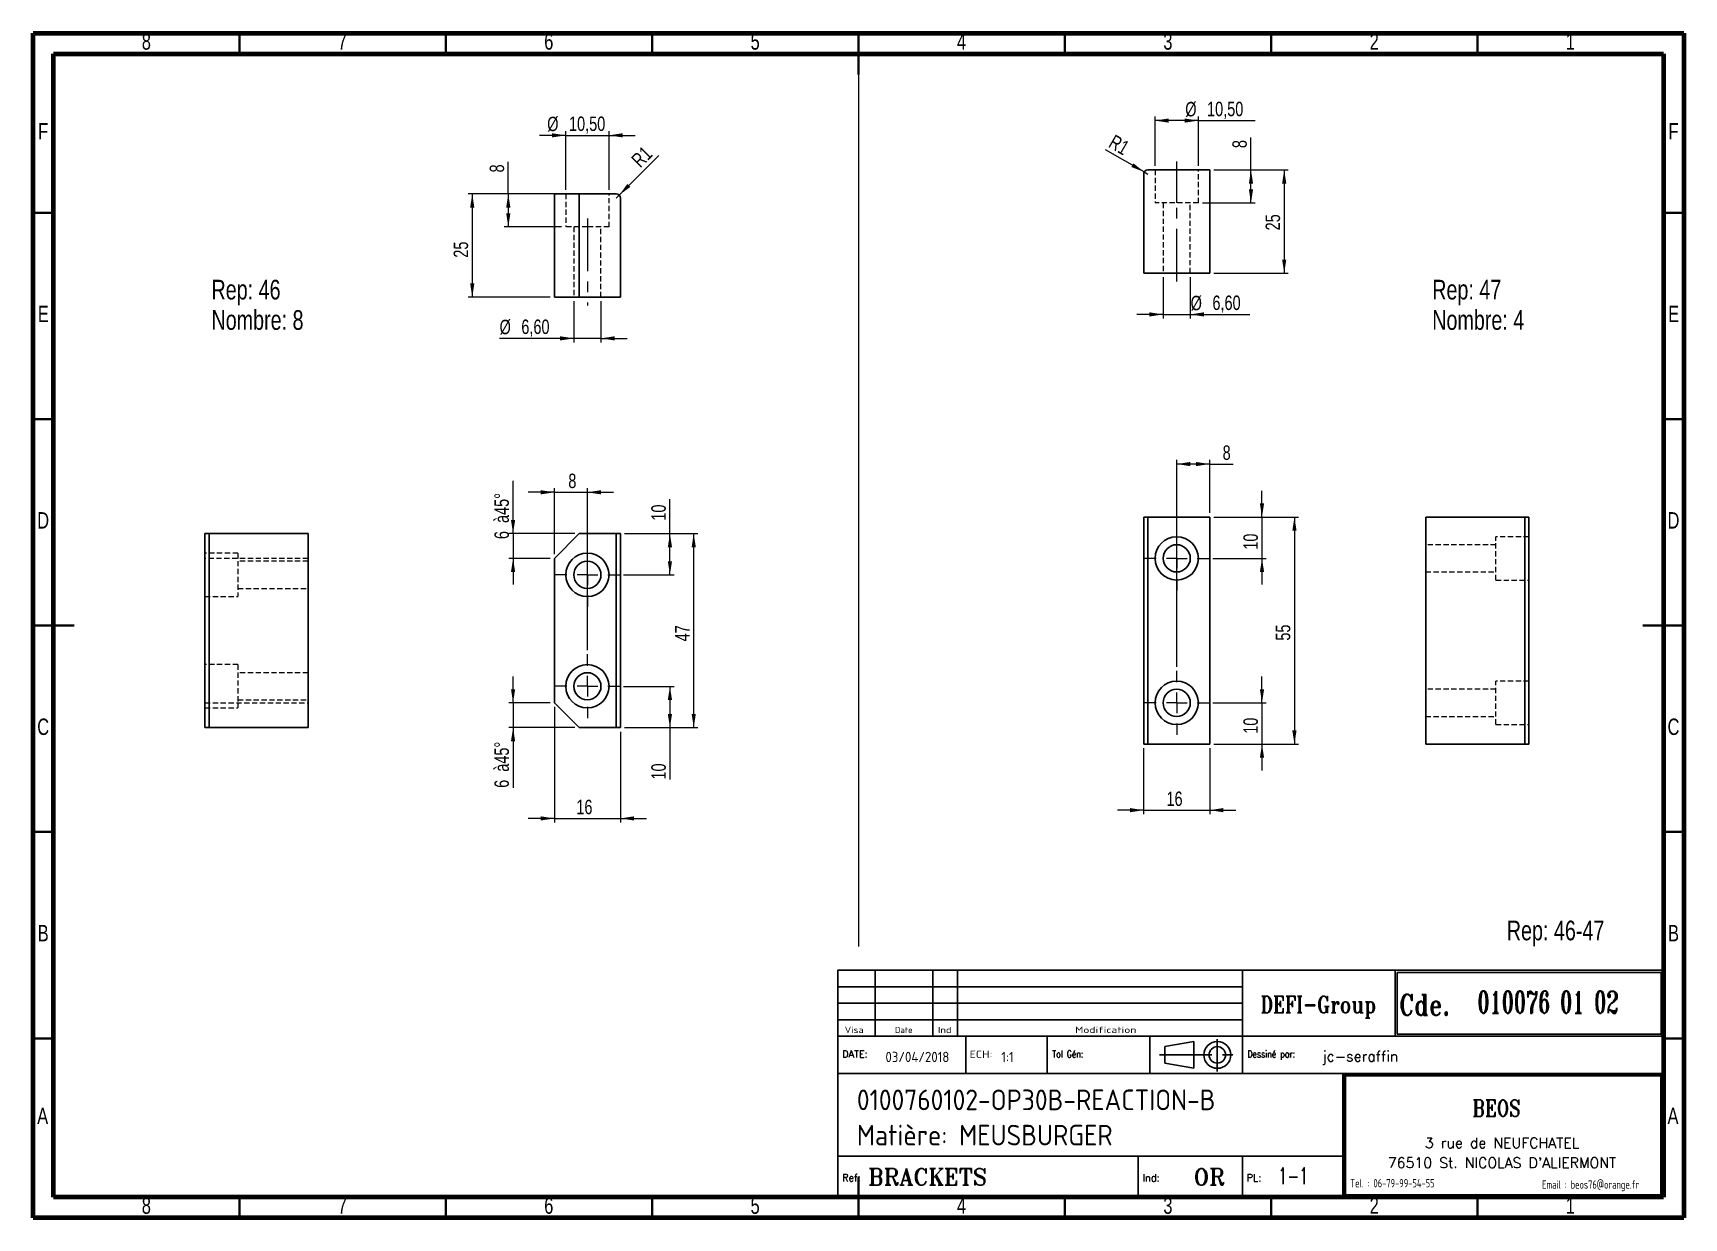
# Model space of a CAD drawing. Header units: millimetres. Extents: x 15 to 415, y 5 to 292.
import ezdxf

# ---------------------------------------------------------------- set-up
doc = ezdxf.new("R2010")
doc.units = ezdxf.units.MM
doc.linetypes.add('CENTERX2', pattern=[20.32, 12.7, -2.54, 2.54, -2.54])
doc.linetypes.add('HIDDEN', pattern=[1.905, 1.27, -0.635])
doc.layers.add('DIMENSIONS', color=176, linetype='Continuous')
doc.styles.add('SLDTEXTSTYLE0', font='TXT', dxfattribs={"width": 0.75})
doc.styles.add('SLDTEXTSTYLE1', font='ISOCP')
doc.styles.add('SLDTEXTSTYLE10', font='ISOCP', dxfattribs={"width": 1.147311})
doc.styles.add('SLDTEXTSTYLE11', font='ISOCP', dxfattribs={"width": 1.385904})
doc.styles.add('SLDTEXTSTYLE12', font='ISOCP', dxfattribs={"width": 1.246461})
doc.styles.add('SLDTEXTSTYLE13', font='ROMAND')
doc.styles.add('SLDTEXTSTYLE2', font='ROMANT', dxfattribs={"width": 0.8})
doc.styles.add('SLDTEXTSTYLE3', font='ISOCP', dxfattribs={"width": 0.8})
doc.styles.add('SLDTEXTSTYLE4', font='ROMANS', dxfattribs={"width": 0.8})
doc.styles.add('SLDTEXTSTYLE5', font='ROMANT')
doc.styles.add('SLDTEXTSTYLE6', font='ROMANS')
doc.styles.add('SLDTEXTSTYLE7', font='ROMANT', dxfattribs={"width": 0.65})
doc.styles.add('SLDTEXTSTYLE8', font='ISOCP', dxfattribs={"width": 1.446157})
doc.styles.add('SLDTEXTSTYLE9', font='ISOCP', dxfattribs={"width": 1.294402})
doc.dimstyles.new('SLDDIMSTYLE0', dxfattribs={"dimtxt": 3.5, "dimasz": 3.302, "dimexe": 0, "dimexo": 0.0625, "dimgap": 0.875, "dimtad": 1, "dimrnd": 1e-09, "dimzin": 12, "dimdsep": 46, "dimtxsty": 'SLDTEXTSTYLE0', "dimsah": 1, "dimcen": 0.09, "dimadec": 0, "dimazin": 3, "dimtfac": 1, "dimtmove": 0, "dimatfit": 0, "dimfxl": 1, "dimfrac": 2, "dimtolj": 1, "dimtzin": 12, "dimarcsym": 0})
doc.dimstyles.new('SLDDIMSTYLE1', dxfattribs={"dimtxt": 3.5, "dimasz": 3.302, "dimexe": 0, "dimexo": 0.0625, "dimgap": 0.875, "dimtad": 1, "dimrnd": 1e-09, "dimzin": 12, "dimdsep": 46, "dimtxsty": 'SLDTEXTSTYLE0', "dimsah": 1, "dimcen": 0.09, "dimadec": 0, "dimazin": 3, "dimtfac": 1, "dimtofl": 0, "dimtmove": 0, "dimatfit": 3, "dimfxl": 1, "dimfrac": 2, "dimtolj": 1, "dimtzin": 12, "dimarcsym": 0})
doc.dimstyles.new('SLDDIMSTYLE2', dxfattribs={"dimtxt": 3.5, "dimasz": 3.302, "dimexe": 0, "dimexo": 0.0625, "dimgap": 0.875, "dimtad": 1, "dimrnd": 1e-09, "dimzin": 12, "dimdsep": 46, "dimtxsty": 'SLDTEXTSTYLE0', "dimsah": 1, "dimcen": 0, "dimadec": 0, "dimazin": 3, "dimtfac": 1, "dimtofl": 0, "dimtmove": 0, "dimatfit": 3, "dimfxl": 1, "dimfrac": 2, "dimtolj": 1, "dimtzin": 12, "dimarcsym": 0})

# ---------------------------------------------------------------- blocks, each defined once
blk = doc.blocks.new('SW_NOTE_0')
at = {"color": 0, "linetype": 'Continuous', "lineweight": 0, "char_height": 4.763, "attachment_point": 1, "style": 'SLDTEXTSTYLE0'}
for s, insert in [('Rep: 46', (0, 6.14)), ('Nombre: 8', (0, -1.21))]:
    blk.add_mtext(s, dxfattribs=dict(at, insert=insert))
blk = doc.blocks.new('SW_NOTE_1')
at = {"color": 0, "linetype": 'Continuous', "lineweight": 0, "char_height": 4.763, "attachment_point": 1, "style": 'SLDTEXTSTYLE0'}
for s, insert in [('Rep: 47', (0, 6.14)), ('Nombre: 4', (0, -1.21))]:
    blk.add_mtext(s, dxfattribs=dict(at, insert=insert))
blk = doc.blocks.new('_D')
at = {"color": 7, "linetype": 'Continuous', "lineweight": 18}
for p, q in [((131.31, 170.78), (131.31, 183.55)), ((146.31, 170.78), (130.31, 170.78)), ((131.31, 170.78), (131.31, 164.78)), ((140.31, 164.78), (130.31, 164.78)), ((131.31, 164.78), (131.31, 158.43))]:
    blk.add_line(p, q, dxfattribs=at)
for points in [[(131.31, 170.78), (131.81, 174.09), (130.8, 174.09)], [(131.31, 164.78), (130.8, 161.48), (131.81, 161.48)]]:
    blk.add_solid(points, dxfattribs=at)
at = {"color": 7, "linetype": 'Continuous', "lineweight": 18, "char_height": 3.5, "attachment_point": 1, "rotation": 90, "style": 'SLDTEXTSTYLE0'}
for s, insert in [('à45°', (126.79, 173.34)), ('6', (126.79, 169.44))]:
    blk.add_mtext(s, dxfattribs=dict(at, insert=insert))
blk = doc.blocks.new('_D_1')
at = {"color": 7, "linetype": 'Continuous', "lineweight": 18}
for p, q in [((131.31, 129.78), (131.31, 136.13)), ((140.31, 129.78), (130.31, 129.78)), ((131.31, 129.78), (131.31, 123.78)), ((146.31, 123.78), (130.31, 123.78)), ((131.31, 123.78), (131.31, 109.19))]:
    blk.add_line(p, q, dxfattribs=at)
for points in [[(131.31, 129.78), (131.81, 133.09), (130.8, 133.09)], [(131.31, 123.78), (130.8, 120.48), (131.81, 120.48)]]:
    blk.add_solid(points, dxfattribs=at)
at = {"color": 7, "linetype": 'Continuous', "lineweight": 18, "char_height": 3.5, "attachment_point": 1, "rotation": 90, "style": 'SLDTEXTSTYLE0'}
for s, insert in [('à45°', (126.79, 113.09)), ('6', (126.79, 109.19))]:
    blk.add_mtext(s, dxfattribs=dict(at, insert=insert))
blk = doc.blocks.new('_D_2')
at = {"color": 7, "linetype": 'Continuous', "lineweight": 18}
for p, q in [((169.31, 170.78), (169.31, 179.08)), ((158.31, 170.78), (170.31, 170.78)), ((169.31, 160.78), (169.31, 170.78)), ((158.06, 160.78), (170.31, 160.78))]:
    blk.add_line(p, q, dxfattribs=at)
for points in [[(169.31, 170.78), (168.8, 167.48), (169.82, 167.48)], [(169.31, 160.78), (169.82, 164.09), (168.8, 164.09)]]:
    blk.add_solid(points, dxfattribs=at)
at = {"color": 7, "linetype": 'Continuous', "lineweight": 18, "insert": (164.8, 173.91), "char_height": 3.5, "attachment_point": 1, "rotation": 90, "style": 'SLDTEXTSTYLE0'}
blk.add_mtext('10', dxfattribs=at)
blk = doc.blocks.new('_D_3')
at = {"color": 7, "linetype": 'Continuous', "lineweight": 18}
for p, q in [((158.06, 133.78), (170.31, 133.78)), ((169.31, 133.78), (169.31, 123.78)), ((158.31, 123.78), (170.31, 123.78)), ((169.31, 123.78), (169.31, 111.2))]:
    blk.add_line(p, q, dxfattribs=at)
for points in [[(169.31, 133.78), (168.8, 130.48), (169.82, 130.48)], [(169.31, 123.78), (169.82, 127.09), (168.8, 127.09)]]:
    blk.add_solid(points, dxfattribs=at)
at = {"color": 7, "linetype": 'Continuous', "lineweight": 18, "insert": (164.8, 111.2), "char_height": 3.5, "attachment_point": 1, "rotation": 90, "style": 'SLDTEXTSTYLE0'}
blk.add_mtext('10', dxfattribs=at)
blk = doc.blocks.new('_D_4')
at = {"color": 7, "linetype": 'Continuous', "lineweight": 18}
for p, q in [((158.31, 170.78), (176.08, 170.78)), ((175.08, 123.78), (175.08, 170.78)), ((158.31, 123.78), (176.08, 123.78))]:
    blk.add_line(p, q, dxfattribs=at)
for points in [[(175.08, 170.78), (174.57, 167.48), (175.59, 167.48)], [(175.08, 123.78), (175.59, 127.09), (174.57, 127.09)]]:
    blk.add_solid(points, dxfattribs=at)
at = {"color": 7, "linetype": 'Continuous', "lineweight": 18, "insert": (170.57, 144.68), "char_height": 3.5, "attachment_point": 1, "rotation": 90, "style": 'SLDTEXTSTYLE0'}
blk.add_mtext('47', dxfattribs=at)
blk = doc.blocks.new('_D_5')
at = {"color": 7, "linetype": 'Continuous', "lineweight": 18}
for p, q in [((141.31, 180.78), (134.96, 180.78)), ((141.31, 165.78), (141.31, 181.78)), ((141.31, 180.78), (149.31, 180.78)), ((149.31, 142.53), (149.31, 181.78)), ((149.31, 180.78), (155.66, 180.78))]:
    blk.add_line(p, q, dxfattribs=at)
for points in [[(141.31, 180.78), (138, 181.29), (138, 180.28)], [(149.31, 180.78), (152.61, 180.28), (152.61, 181.29)]]:
    blk.add_solid(points, dxfattribs=at)
at = {"color": 7, "linetype": 'Continuous', "lineweight": 18, "insert": (144.69, 185.3), "char_height": 3.5, "attachment_point": 1, "style": 'SLDTEXTSTYLE0'}
blk.add_mtext('8', dxfattribs=at)
blk = doc.blocks.new('_D_6')
at = {"color": 7, "linetype": 'Continuous', "lineweight": 18}
for p, q in [((141.31, 128.78), (141.31, 100.78)), ((157.31, 122.78), (157.31, 100.78)), ((141.31, 101.78), (134.96, 101.78)), ((141.31, 101.78), (157.31, 101.78)), ((157.31, 101.78), (163.66, 101.78))]:
    blk.add_line(p, q, dxfattribs=at)
for points in [[(141.31, 101.78), (138, 102.29), (138, 101.28)], [(157.31, 101.78), (160.61, 101.28), (160.61, 102.29)]]:
    blk.add_solid(points, dxfattribs=at)
at = {"color": 7, "linetype": 'Continuous', "lineweight": 18, "insert": (146.64, 106.3), "char_height": 3.5, "attachment_point": 1, "style": 'SLDTEXTSTYLE0'}
blk.add_mtext('16', dxfattribs=at)
blk = doc.blocks.new('SW_CENTERMARKSYMBOL_0')
at = {"color": 0, "linetype": 'Continuous', "lineweight": 0}
for p, q in [((0, 5), (0, 7.75)), ((-5, 0), (-7.75, 0)), ((0, 0), (-2.5, 0)), ((0, 0), (0, 2.5)), ((0, 0), (0, -2.5)), ((0, 0), (2.5, 0)), ((5, 0), (7.75, 0)), ((0, -5), (0, -7.75))]:
    blk.add_line(p, q, dxfattribs=at)
blk = doc.blocks.new('SW_CENTERMARKSYMBOL_1')
at = {"color": 0, "linetype": 'Continuous', "lineweight": 0}
for p, q in [((0, 5), (0, 7.75)), ((-5, 0), (-7.75, 0)), ((0, 0), (-2.5, 0)), ((0, 0), (0, 2.5)), ((0, 0), (0, -2.5)), ((0, 0), (2.5, 0)), ((5, 0), (7.75, 0)), ((0, -5), (0, -7.75))]:
    blk.add_line(p, q, dxfattribs=at)
blk = doc.blocks.new('_D_7')
at = {"color": 7, "linetype": 'Continuous', "lineweight": 18}
for q in [(166.64, 262.4), (156.31, 252.07)]:
    blk.add_line((157.01, 252.77), q, dxfattribs=at)
blk.add_solid([(157.01, 252.77), (159.71, 254.75), (158.99, 255.47)], dxfattribs=at)
at = {"color": 7, "linetype": 'Continuous', "lineweight": 18, "insert": (159.67, 261.71), "char_height": 3.5, "attachment_point": 1, "rotation": 45, "style": 'SLDTEXTSTYLE0'}
blk.add_mtext('R1', dxfattribs=at)
blk = doc.blocks.new('_D_8')
at = {"color": 7, "linetype": 'Continuous', "lineweight": 18}
for p, q in [((130.15, 253.07), (130.15, 260.84)), ((143.06, 253.07), (129.15, 253.07)), ((130.15, 253.07), (130.15, 245.07)), ((143.06, 245.07), (129.15, 245.07))]:
    blk.add_line(p, q, dxfattribs=at)
for points in [[(130.15, 253.07), (129.64, 249.76), (130.66, 249.76)], [(130.15, 245.07), (130.66, 248.37), (129.64, 248.37)]]:
    blk.add_solid(points, dxfattribs=at)
at = {"color": 7, "linetype": 'Continuous', "lineweight": 18, "insert": (125.64, 258.25), "char_height": 3.5, "attachment_point": 1, "rotation": 90, "style": 'SLDTEXTSTYLE0'}
blk.add_mtext('8', dxfattribs=at)
blk = doc.blocks.new('_D_9')
at = {"color": 7, "linetype": 'Continuous', "lineweight": 18}
for p, q in [((144.06, 254.07), (144.06, 268.25)), ((154.56, 254.07), (154.56, 268.25)), ((144.06, 267.25), (137.71, 267.25)), ((144.06, 267.25), (154.56, 267.25)), ((154.56, 267.25), (160.91, 267.25))]:
    blk.add_line(p, q, dxfattribs=at)
for points in [[(144.06, 267.25), (140.75, 267.75), (140.75, 266.74)], [(154.56, 267.25), (157.86, 266.74), (157.86, 267.75)]]:
    blk.add_solid(points, dxfattribs=at)
at = {"color": 7, "linetype": 'Continuous', "lineweight": 18, "char_height": 3.5, "attachment_point": 1, "style": 'SLDTEXTSTYLE0'}
for s, insert in [('%%c', (139.58, 271.76)), ('10,50', (144.86, 271.81))]:
    blk.add_mtext(s, dxfattribs=dict(at, insert=insert))
blk = doc.blocks.new('_D_10')
at = {"color": 7, "linetype": 'Continuous', "lineweight": 18}
for p, q in [((146.01, 227.07), (146.01, 217.07)), ((152.61, 227.07), (152.61, 217.07)), ((146.01, 218.07), (128.04, 218.07)), ((152.61, 218.07), (146.01, 218.07)), ((152.61, 218.07), (158.96, 218.07))]:
    blk.add_line(p, q, dxfattribs=at)
for points in [[(146.01, 218.07), (142.7, 218.57), (142.7, 217.56)], [(152.61, 218.07), (155.91, 217.56), (155.91, 218.57)]]:
    blk.add_solid(points, dxfattribs=at)
at = {"color": 7, "linetype": 'Continuous', "lineweight": 18, "char_height": 3.5, "attachment_point": 1, "style": 'SLDTEXTSTYLE0'}
for s, insert in [('%%c', (128.04, 222.58)), ('6,60', (133.31, 222.63))]:
    blk.add_mtext(s, dxfattribs=dict(at, insert=insert))
blk = doc.blocks.new('_D_11')
at = {"color": 7, "linetype": 'Continuous', "lineweight": 18}
for p, q in [((140.31, 253.07), (120.42, 253.07)), ((121.42, 253.07), (121.42, 228.07)), ((140.31, 228.07), (120.42, 228.07))]:
    blk.add_line(p, q, dxfattribs=at)
for points in [[(121.42, 253.07), (120.91, 249.76), (121.93, 249.76)], [(121.42, 228.07), (121.93, 231.37), (120.91, 231.37)]]:
    blk.add_solid(points, dxfattribs=at)
at = {"color": 7, "linetype": 'Continuous', "lineweight": 18, "insert": (116.91, 237.61), "char_height": 3.5, "attachment_point": 1, "rotation": 90, "style": 'SLDTEXTSTYLE0'}
blk.add_mtext('25', dxfattribs=at)
blk = doc.blocks.new('_D_12')
at = {"color": 7, "linetype": 'Continuous', "lineweight": 18}
for p, q in [((292.09, 138.53), (292.09, 188.62)), ((300.09, 175.78), (300.09, 188.62)), ((300.09, 187.62), (292.09, 187.62)), ((300.09, 187.62), (305.81, 187.62))]:
    blk.add_line(p, q, dxfattribs=at)
for points in [[(292.09, 187.62), (295.39, 187.12), (295.39, 188.13)], [(300.09, 187.62), (296.79, 188.13), (296.79, 187.12)]]:
    blk.add_solid(points, dxfattribs=at)
at = {"color": 7, "linetype": 'Continuous', "lineweight": 18, "insert": (303.22, 192.14), "char_height": 3.5, "attachment_point": 1, "style": 'SLDTEXTSTYLE0'}
blk.add_mtext('8', dxfattribs=at)
blk = doc.blocks.new('_D_13')
at = {"color": 7, "linetype": 'Continuous', "lineweight": 18}
for p, q in [((312.76, 174.78), (312.76, 181.13)), ((301.09, 174.78), (313.76, 174.78)), ((312.76, 174.78), (312.76, 164.78)), ((300.84, 164.78), (313.76, 164.78)), ((312.76, 164.78), (312.76, 158.43))]:
    blk.add_line(p, q, dxfattribs=at)
for points in [[(312.76, 174.78), (313.27, 178.09), (312.25, 178.09)], [(312.76, 164.78), (312.25, 161.48), (313.27, 161.48)]]:
    blk.add_solid(points, dxfattribs=at)
at = {"color": 7, "linetype": 'Continuous', "lineweight": 18, "insert": (308.25, 166.87), "char_height": 3.5, "attachment_point": 1, "rotation": 90, "style": 'SLDTEXTSTYLE0'}
blk.add_mtext('10', dxfattribs=at)
blk = doc.blocks.new('_D_14')
at = {"color": 7, "linetype": 'Continuous', "lineweight": 18}
for p, q in [((312.76, 129.78), (312.76, 136.13)), ((300.84, 129.78), (313.76, 129.78)), ((312.76, 129.78), (312.76, 119.78)), ((301.09, 119.78), (313.76, 119.78)), ((312.76, 119.78), (312.76, 113.43))]:
    blk.add_line(p, q, dxfattribs=at)
for points in [[(312.76, 129.78), (313.27, 133.09), (312.25, 133.09)], [(312.76, 119.78), (312.25, 116.48), (313.27, 116.48)]]:
    blk.add_solid(points, dxfattribs=at)
at = {"color": 7, "linetype": 'Continuous', "lineweight": 18, "insert": (308.25, 122.29), "char_height": 3.5, "attachment_point": 1, "rotation": 90, "style": 'SLDTEXTSTYLE0'}
blk.add_mtext('10', dxfattribs=at)
blk = doc.blocks.new('_D_15')
at = {"color": 7, "linetype": 'Continuous', "lineweight": 18}
for p, q in [((301.09, 174.78), (321.62, 174.78)), ((320.62, 174.78), (320.62, 119.78)), ((301.09, 119.78), (321.62, 119.78))]:
    blk.add_line(p, q, dxfattribs=at)
for points in [[(320.62, 174.78), (320.11, 171.48), (321.13, 171.48)], [(320.62, 119.78), (321.13, 123.09), (320.11, 123.09)]]:
    blk.add_solid(points, dxfattribs=at)
at = {"color": 7, "linetype": 'Continuous', "lineweight": 18, "insert": (316.11, 144.84), "char_height": 3.5, "attachment_point": 1, "rotation": 90, "style": 'SLDTEXTSTYLE0'}
blk.add_mtext('55', dxfattribs=at)
blk = doc.blocks.new('_D_16')
at = {"color": 7, "linetype": 'Continuous', "lineweight": 18}
for p, q in [((284.09, 118.78), (284.09, 102.78)), ((300.09, 118.78), (300.09, 102.78)), ((284.09, 103.78), (277.74, 103.78)), ((284.09, 103.78), (300.09, 103.78)), ((300.09, 103.78), (306.44, 103.78))]:
    blk.add_line(p, q, dxfattribs=at)
for points in [[(284.09, 103.78), (280.79, 104.29), (280.79, 103.28)], [(300.09, 103.78), (303.39, 103.28), (303.39, 104.29)]]:
    blk.add_solid(points, dxfattribs=at)
at = {"color": 7, "linetype": 'Continuous', "lineweight": 18, "insert": (289.62, 108.3), "char_height": 3.5, "attachment_point": 1, "style": 'SLDTEXTSTYLE0'}
blk.add_mtext('16', dxfattribs=at)
blk = doc.blocks.new('SW_CENTERMARKSYMBOL_2')
at = {"color": 0, "linetype": 'Continuous', "lineweight": 0}
for p, q in [((0, 5), (0, 7.75)), ((-5, 0), (-7.75, 0)), ((0, 0), (-2.5, 0)), ((0, 0), (0, 2.5)), ((0, 0), (0, -2.5)), ((0, 0), (2.5, 0)), ((5, 0), (7.75, 0)), ((0, -5), (0, -7.75))]:
    blk.add_line(p, q, dxfattribs=at)
blk = doc.blocks.new('SW_CENTERMARKSYMBOL_3')
at = {"color": 0, "linetype": 'Continuous', "lineweight": 0}
for p, q in [((0, 5), (0, 7.75)), ((-5, 0), (-7.75, 0)), ((0, 0), (-2.5, 0)), ((0, 0), (0, 2.5)), ((0, 0), (0, -2.5)), ((0, 0), (2.5, 0)), ((5, 0), (7.75, 0)), ((0, -5), (0, -7.75))]:
    blk.add_line(p, q, dxfattribs=at)
blk = doc.blocks.new('_D_17')
at = {"color": 7, "linetype": 'Continuous', "lineweight": 18}
for q in [(274.88, 263.77), (285.09, 257.87)]:
    blk.add_line((284.23, 258.37), q, dxfattribs=at)
blk.add_solid([(284.23, 258.37), (281.62, 260.46), (281.11, 259.58)], dxfattribs=at)
at = {"color": 7, "linetype": 'Continuous', "lineweight": 18, "insert": (277.08, 267.58), "char_height": 3.5, "attachment_point": 1, "rotation": 330, "style": 'SLDTEXTSTYLE0'}
blk.add_mtext('R1', dxfattribs=at)
blk = doc.blocks.new('_D_18')
at = {"color": 7, "linetype": 'Continuous', "lineweight": 18}
for p, q in [((286.84, 259.87), (286.84, 271.82)), ((297.34, 270.82), (286.84, 270.82)), ((297.34, 259.87), (297.34, 271.82)), ((297.34, 270.82), (311.09, 270.82))]:
    blk.add_line(p, q, dxfattribs=at)
for points in [[(286.84, 270.82), (290.14, 270.32), (290.14, 271.33)], [(297.34, 270.82), (294.04, 271.33), (294.04, 270.32)]]:
    blk.add_solid(points, dxfattribs=at)
at = {"color": 7, "linetype": 'Continuous', "lineweight": 18, "char_height": 3.5, "attachment_point": 1, "style": 'SLDTEXTSTYLE0'}
for s, insert in [('%%c', (294.17, 275.34)), ('10,50', (299.45, 275.39))]:
    blk.add_mtext(s, dxfattribs=dict(at, insert=insert))
blk = doc.blocks.new('_D_19')
at = {"color": 7, "linetype": 'Continuous', "lineweight": 18}
for p, q in [((310.09, 258.87), (310.09, 266.74)), ((301.09, 258.87), (311.09, 258.87)), ((310.09, 250.87), (310.09, 258.87)), ((298.34, 250.87), (311.09, 250.87))]:
    blk.add_line(p, q, dxfattribs=at)
for points in [[(310.09, 258.87), (309.58, 255.57), (310.6, 255.57)], [(310.09, 250.87), (310.6, 254.17), (309.58, 254.17)]]:
    blk.add_solid(points, dxfattribs=at)
at = {"color": 7, "linetype": 'Continuous', "lineweight": 18, "insert": (305.58, 264.15), "char_height": 3.5, "attachment_point": 1, "rotation": 90, "style": 'SLDTEXTSTYLE0'}
blk.add_mtext('8', dxfattribs=at)
blk = doc.blocks.new('_D_20')
at = {"color": 7, "linetype": 'Continuous', "lineweight": 18}
for p, q in [((301.09, 258.87), (319.14, 258.87)), ((318.14, 258.87), (318.14, 233.87)), ((301.09, 233.87), (319.14, 233.87))]:
    blk.add_line(p, q, dxfattribs=at)
for points in [[(318.14, 258.87), (317.63, 255.57), (318.65, 255.57)], [(318.14, 233.87), (318.65, 237.17), (317.63, 237.17)]]:
    blk.add_solid(points, dxfattribs=at)
at = {"color": 7, "linetype": 'Continuous', "lineweight": 18, "insert": (313.63, 244.22), "char_height": 3.5, "attachment_point": 1, "rotation": 90, "style": 'SLDTEXTSTYLE0'}
blk.add_mtext('25', dxfattribs=at)
blk = doc.blocks.new('_D_21')
at = {"color": 7, "linetype": 'Continuous', "lineweight": 18}
for p, q in [((288.79, 232.87), (288.79, 222.87)), ((295.39, 232.87), (295.39, 222.87)), ((288.79, 223.87), (282.44, 223.87)), ((288.79, 223.87), (295.39, 223.87)), ((295.39, 223.87), (309.8, 223.87))]:
    blk.add_line(p, q, dxfattribs=at)
for points in [[(288.79, 223.87), (285.49, 224.38), (285.49, 223.36)], [(295.39, 223.87), (298.69, 223.36), (298.69, 224.38)]]:
    blk.add_solid(points, dxfattribs=at)
at = {"color": 7, "linetype": 'Continuous', "lineweight": 18, "char_height": 3.5, "attachment_point": 1, "style": 'SLDTEXTSTYLE0'}
for s, insert in [('%%c', (295.47, 228.38)), ('6,60', (300.75, 228.44))]:
    blk.add_mtext(s, dxfattribs=dict(at, insert=insert))

msp = doc.modelspace()

# ---------------------------------------------------------------- linework, layer by layer
at = {"color": 7, "linetype": 'Continuous', "lineweight": 70}
for p, q in [((15, 5), (15, 292)), ((15, 292), (415, 292)), ((415, 292), (415, 5)), ((20, 10), (20, 287)), ((20, 287), (410, 287)), ((410, 287), (410, 10)), ((410, 10), (20, 10)), ((415, 5), (15, 5))]:
    msp.add_line(p, q, dxfattribs=at)
at = {"color": 7, "linetype": 'Continuous', "lineweight": 35}
for p, q in [((65, 287), (65, 292)), ((115, 287), (115, 292)), ((165, 287), (165, 292)), ((215, 292), (215, 282)), ((215, 287), (215, 292)), ((265, 287), (265, 292)), ((315, 287), (315, 292)), ((365, 287), (365, 292)), ((20, 248.5), (15, 248.5)), ((410, 248.5), (415, 248.5)), ((20, 198.5), (15, 198.5)), ((410, 198.5), (415, 198.5)), ((15, 148.5), (25, 148.5)), ((20, 148.5), (15, 148.5)), ((415, 148.5), (405, 148.5)), ((410, 148.5), (415, 148.5)), ((20, 98.5), (15, 98.5)), ((410, 98.5), (415, 98.5)), ((20, 48.5), (15, 48.5)), ((410, 48.5), (415, 48.5)), ((215, 5), (215, 15)), ((65, 10), (65, 5)), ((115, 10), (115, 5)), ((165, 10), (165, 5)), ((215, 10), (215, 5)), ((265, 10), (265, 5)), ((315, 10), (315, 5)), ((365, 10), (365, 5))]:
    msp.add_line(p, q, dxfattribs=at)
at = {"color": 7, "linetype": 'Continuous', "lineweight": 18}
msp.add_line((215, 282), (215, 70.727), dxfattribs=at)
at = {"color": 7, "linetype": 'CENTERX2', "lineweight": 18}
for p, q in [((292.093, 250.873), (292.093, 260.873)), ((292.093, 231.873), (292.093, 250.873)), ((149.306, 247.065), (149.306, 226.065))]:
    msp.add_line(p, q, dxfattribs=at)
at = {"color": 7, "linetype": 'Continuous', "lineweight": 25}
for p, q in [((284.093, 257.873), (284.093, 233.873)), ((300.093, 258.873), (285.093, 258.873)), ((300.093, 258.873), (300.093, 233.873)), ((141.306, 253.065), (141.306, 228.065)), ((147.306, 253.065), (141.306, 253.065)), ((147.306, 228.065), (147.306, 253.065)), ((156.306, 253.065), (147.306, 253.065)), ((157.306, 252.065), (157.306, 228.065)), ((300.093, 233.873), (284.093, 233.873)), ((141.306, 228.065), (147.306, 228.065)), ((157.306, 228.065), (147.306, 228.065)), ((284.093, 174.784), (284.093, 119.784)), ((285.093, 174.784), (284.093, 174.784)), ((285.093, 119.784), (285.093, 174.784)), ((285.093, 174.784), (300.093, 174.784)), ((300.093, 174.784), (300.093, 119.784)), ((352.427, 119.784), (352.427, 174.784)), ((376.427, 174.784), (352.427, 174.784)), ((376.427, 174.784), (376.427, 119.784)), ((377.427, 174.784), (376.427, 174.784)), ((377.427, 119.784), (377.427, 174.784)), ((56.646, 170.784), (56.646, 123.784)), ((57.646, 170.784), (56.646, 170.784)), ((57.646, 123.784), (57.646, 170.784)), ((57.646, 170.784), (81.646, 170.784)), ((81.646, 170.784), (81.646, 123.784)), ((141.306, 164.784), (147.306, 170.784)), ((147.306, 170.784), (156.306, 170.784)), ((156.306, 170.784), (156.306, 123.784)), ((157.306, 170.784), (156.306, 170.784)), ((157.306, 123.784), (157.306, 170.784)), ((141.306, 129.784), (141.306, 164.784)), ((147.306, 123.784), (141.306, 129.784)), ((56.646, 123.784), (57.646, 123.784)), ((57.646, 123.784), (81.646, 123.784)), ((156.306, 123.784), (147.306, 123.784)), ((156.306, 123.784), (157.306, 123.784)), ((284.093, 119.784), (285.093, 119.784)), ((300.093, 119.784), (285.093, 119.784)), ((376.427, 119.784), (352.427, 119.784)), ((376.427, 119.784), (377.427, 119.784))]:
    msp.add_line(p, q, dxfattribs=at)
at = {"color": 7, "linetype": 'HIDDEN', "lineweight": 18}
for p, q in [((286.843, 258.873), (286.843, 250.873)), ((297.343, 250.873), (297.343, 258.873)), ((144.056, 253.065), (144.056, 245.065)), ((154.556, 245.065), (154.556, 253.065)), ((297.343, 250.873), (286.843, 250.873)), ((288.793, 250.873), (288.793, 233.873)), ((295.393, 233.873), (295.393, 250.873)), ((149.306, 245.065), (144.056, 245.065)), ((146.006, 245.065), (146.006, 228.065)), ((154.556, 245.065), (149.306, 245.065)), ((152.606, 228.065), (152.606, 245.065)), ((369.427, 168.084), (352.427, 168.084)), ((369.427, 159.534), (369.427, 170.034)), ((377.427, 170.034), (369.427, 170.034)), ((64.646, 166.034), (56.646, 166.034)), ((81.646, 164.784), (56.646, 164.784)), ((64.646, 166.034), (64.646, 155.534)), ((81.646, 164.084), (64.646, 164.084)), ((352.427, 161.484), (369.427, 161.484)), ((64.646, 157.484), (81.646, 157.484)), ((369.427, 159.534), (377.427, 159.534)), ((56.646, 155.534), (64.646, 155.534)), ((64.646, 139.034), (56.646, 139.034)), ((64.646, 139.034), (64.646, 128.534)), ((81.646, 137.084), (64.646, 137.084)), ((369.427, 133.084), (352.427, 133.084)), ((369.427, 124.534), (369.427, 135.034)), ((377.427, 135.034), (369.427, 135.034)), ((56.646, 129.784), (81.646, 129.784)), ((56.646, 128.534), (64.646, 128.534)), ((64.646, 130.484), (81.646, 130.484)), ((352.427, 126.484), (369.427, 126.484)), ((369.427, 124.534), (377.427, 124.534))]:
    msp.add_line(p, q, dxfattribs=at)
at = {"color": 7, "linetype": 'Continuous', "lineweight": 25}
for centre, radius in [((292.093, 164.784), 5.25), ((292.093, 164.784), 3.3), ((149.306, 160.784), 5.25), ((149.306, 160.784), 3.3), ((149.306, 133.784), 5.25), ((149.306, 133.784), 3.3), ((292.093, 129.784), 5.25), ((292.093, 129.784), 3.3)]:
    msp.add_circle(centre, radius, dxfattribs=at)
for centre, start, end in [((285.093, 257.873), 90, 180), ((156.306, 252.065), 0, 90)]:
    msp.add_arc(centre, 1, start, end, dxfattribs=at)
at = {"layer": 'DIMENSIONS', "color": 3}
for p, q in [((308, 65), (210, 65)), ((219, 49), (219, 65)), ((233, 49), (233, 65)), ((239, 49), (239, 65)), ((210, 61), (308, 61)), ((308, 57), (210, 57)), ((210, 53), (308, 53))]:
    msp.add_line(p, q, dxfattribs=at)
at = {"layer": 'DIMENSIONS', "color": 6}
for p, q in [((210, 65), (210, 10)), ((410, 10), (410, 65)), ((410, 40), (332.384, 40)), ((332.384, 40), (332.384, 10)), ((409.8, 39.8), (332.584, 39.8)), ((332.584, 39.8), (332.584, 10.2)), ((409.6, 39.6), (332.784, 39.6)), ((332.784, 39.6), (332.784, 10.4)), ((409.4, 39.4), (332.984, 39.4)), ((332.984, 39.4), (332.984, 10.6)), ((409.4, 10.6), (409.4, 39.4)), ((409.6, 10.4), (409.6, 39.6)), ((409.8, 10.2), (409.8, 39.8)), ((210, 10), (410, 10)), ((332.584, 10.2), (409.8, 10.2)), ((332.784, 10.4), (409.6, 10.4)), ((332.984, 10.6), (409.4, 10.6))]:
    msp.add_line(p, q, dxfattribs=at)
at = {"layer": 'DIMENSIONS', "color": 1}
for p, q in [((410, 65), (308, 65)), ((308, 49), (308, 65)), ((345, 49), (345, 65)), ((345.5, 49.5), (345.5, 64.5)), ((345.5, 64.5), (409.5, 64.5)), ((409.5, 64.5), (409.5, 49.5)), ((210, 49), (410, 49)), ((241, 49), (241, 40)), ((260.731, 49), (260.731, 40)), ((285.62, 49), (285.62, 40)), ((308, 49), (308, 40)), ((409.5, 49.5), (345.5, 49.5)), ((332.384, 40), (210, 40)), ((332.384, 20), (210, 20)), ((282.792, 20), (282.792, 10)), ((308, 20), (308, 10))]:
    msp.add_line(p, q, dxfattribs=at)
at = {"layer": 'DIMENSIONS'}
for p, q in [((345.5, 49.5), (345.5, 64.5)), ((345.5, 64.5), (409.5, 64.5)), ((409.5, 64.5), (409.5, 49.5)), ((409.5, 49.5), (345.5, 49.5))]:
    msp.add_line(p, q, dxfattribs=at)
at = {"layer": 'DIMENSIONS', "color": 3, "linetype": 'CENTERX2'}
for p, q in [((301.934, 48.348), (301.934, 40.513)), ((287.946, 44.5), (306.201, 44.5))]:
    msp.add_line(p, q, dxfattribs=at)
at = {"layer": 'DIMENSIONS', "color": 7}
for p, q in [((296.244, 47.75), (289.244, 46.5)), ((289.244, 46.5), (289.244, 42.5)), ((296.244, 41.25), (296.244, 47.75)), ((289.244, 42.5), (296.244, 41.25))]:
    msp.add_line(p, q, dxfattribs=at)
for radius in [3.25, 2]:
    msp.add_circle((301.934, 44.5), radius, dxfattribs=at)

# ---------------------------------------------------------------- block references
at = {"color": 7, "linetype": 'Continuous', "lineweight": 0}
for name, p in [('SW_NOTE_0', (58.239, 226.112)), ('SW_NOTE_1', (354.004, 226.112)), ('SW_CENTERMARKSYMBOL_2', (292.093, 164.784)), ('SW_CENTERMARKSYMBOL_1', (149.306, 160.784)), ('SW_CENTERMARKSYMBOL_0', (149.306, 133.784)), ('SW_CENTERMARKSYMBOL_3', (292.093, 129.784))]:
    msp.add_blockref(name, p, dxfattribs=at)

# ---------------------------------------------------------------- texts
at = {"color": 7, "linetype": 'Continuous', "lineweight": 0, "style": 'SLDTEXTSTYLE0'}
for s, insert, char_height, attachment_point in [('8', (42.46, 291.973), 3.969, 2), ('6', (139.96, 291.973), 3.969, 2), ('3', (289.96, 291.973), 3.969, 2), ('2', (339.96, 291.973), 3.969, 2), ('7', (89.96, 291.973), 3.969, 2), ('5', (189.96, 291.973), 3.969, 2), ('4', (239.96, 291.973), 3.969, 2), ('1', (387.46, 291.973), 3.969, 2), ('F', (17.458, 270.223), 3.969, 2), ('F', (412.458, 270.223), 3.969, 2), ('E', (17.508, 225.973), 3.969, 2), ('E', (412.508, 225.973), 3.969, 2), ('D', (17.453, 175.973), 3.969, 2), ('D', (412.453, 175.973), 3.969, 2), ('C', (17.459, 125.973), 3.969, 2), ('C', (412.459, 125.973), 3.969, 2), ('Rep: 46-47', (372.076, 77.022), 4.7625, 1), ('B', (17.471, 75.973), 3.969, 2), ('B', (412.471, 75.973), 3.969, 2), ('A', (17.34, 31.723), 3.969, 2), ('A', (412.34, 31.723), 3.969, 2), ('8', (42.46, 9.973), 3.969, 2), ('7', (89.96, 9.973), 3.969, 2), ('6', (139.96, 9.973), 3.969, 2), ('5', (189.96, 9.973), 3.969, 2), ('4', (239.96, 9.973), 3.969, 2), ('3', (289.96, 9.973), 3.969, 2), ('2', (339.96, 9.973), 3.969, 2), ('1', (387.46, 9.973), 3.969, 2)]:
    msp.add_mtext(s, dxfattribs=dict(at, insert=insert, char_height=char_height, attachment_point=attachment_point))
at = {"layer": 'DIMENSIONS'}
for s, insert, char_height, attachment_point, style in [('DEFI-Group', (326.42, 58.701), 4, 2, 'SLDTEXTSTYLE2'), ('Cde.', (346, 59.126), 5, 1, 'SLDTEXTSTYLE2'), ('010076 01 02', (364.94, 59.94), 5.29167, 1, 'SLDTEXTSTYLE7'), ('Visa', (211.655, 51.348), 1.5671, 1, 'SLDTEXTSTYLE12'), ('Date', (223.824, 51.283), 1.4924, 1, 'SLDTEXTSTYLE10'), ('Ind', (234.254, 51.283), 1.4924, 1, 'SLDTEXTSTYLE11'), ('Modification', (267.489, 51.348), 1.56705, 1, 'SLDTEXTSTYLE8'), ('DATE:', (211.034, 45.598), 1.7277, 1, 'SLDTEXTSTYLE6'), ('03/04/2018', (221.533, 45.253), 2.5, 1, 'SLDTEXTSTYLE1'), ('ECH:', (241.911, 45.56), 1.8141, 1, 'SLDTEXTSTYLE9'), ('1:1', (249.62, 45.24), 2.5, 1, 'SLDTEXTSTYLE1'), ('Tol Gén:', (261.952, 45.598), 1.7277, 1, 'SLDTEXTSTYLE4'), ('Dessiné par:', (309.221, 45.598), 1.72768, 1, 'SLDTEXTSTYLE4'), ('jc-seraffin', (327.355, 45.42), 2.5, 1, 'SLDTEXTSTYLE5'), ('0100760102-OP30B-REACTION-B', (214.603, 36.107), 5, 1, 'SLDTEXTSTYLE1'), ('BEOS', (369.571, 33.595), 4, 2, 'SLDTEXTSTYLE2'), ('Matière: MEUSBURGER', (214.603, 27.564), 5, 1, 'SLDTEXTSTYLE1'), ('3 rue de NEUFCHATEL', (370.909, 24.448), 2.5, 2, 'SLDTEXTSTYLE13'), ('BRACKETS', (217.337, 16.951), 4, 1, 'SLDTEXTSTYLE5'), ('OR', (296.194, 16.951), 4, 1, 'SLDTEXTSTYLE5'), ('1-1', (316.651, 17.173), 4, 1, 'SLDTEXTSTYLE7'), ("76510 St. NICOLAS D'ALIERMONT", (370.903, 19.623), 2.5, 2, 'SLDTEXTSTYLE13'), ('Ref:', (211.034, 15.598), 1.7277, 1, 'SLDTEXTSTYLE6'), ('Ind:', (283.826, 15.598), 1.7277, 1, 'SLDTEXTSTYLE6'), ('PL:', (309.034, 15.598), 1.7277, 1, 'SLDTEXTSTYLE6'), ('Tel. : 06-79-99-54-55', (344.36, 14.429), 2, 2, 'SLDTEXTSTYLE3'), ('Email : beos76@orange.fr', (392.372, 14.097), 2, 2, 'SLDTEXTSTYLE3')]:
    msp.add_mtext(s, dxfattribs=dict(at, insert=insert, char_height=char_height, attachment_point=attachment_point, style=style))

# ---------------------------------------------------------------- dimensions: what is measured, and where the dimension line sits
at = {"color": 7, "linetype": 'Continuous', "lineweight": 18}
for base, p1, p2, dimstyle, picture, middle in [((286.843, 270.825), (297.343, 258.873), (286.843, 258.873), 'SLDDIMSTYLE1', '_D_18', (302.632, 270.825)), ((154.556, 267.246), (144.056, 253.065), (154.556, 253.065), 'SLDDIMSTYLE0', '_D_9', (148.041, 267.246)), ((295.393, 223.873), (288.793, 233.873), (295.393, 233.873), 'SLDDIMSTYLE0', '_D_21', (302.632, 223.873)), ((146.006, 218.065), (152.606, 228.065), (146.006, 228.065), 'SLDDIMSTYLE0', '_D_10', (135.201, 218.065))]:
    dim = msp.add_linear_dim(base=base, p1=p1, p2=p2, text='%%c<>', dimstyle=dimstyle, dxfattribs=at)
    dim.commit()
    dim.dimension.update_dxf_attribs({"geometry": picture, "text_midpoint": middle, "dimtype": 160})
for center, mpoint, picture, middle in [((156.306, 252.065), (157.013, 252.772), '_D_7', (164.942, 260.702)), ((285.093, 257.873), (284.227, 258.373), '_D_17', (276.899, 262.603))]:
    dim = msp.add_radius_dim(center=center, mpoint=mpoint, dimstyle='SLDDIMSTYLE2', dxfattribs=at)
    dim.commit()
    dim.dimension.update_dxf_attribs({"geometry": picture, "text_midpoint": middle, "dimtype": 164})
for base, p1, p2, dimstyle, picture, middle in [((310.093, 258.873), (297.343, 250.873), (300.093, 258.873), 'SLDDIMSTYLE1', '_D_19', (310.093, 265.446)), ((130.151, 245.065), (144.056, 253.065), (144.056, 245.065), 'SLDDIMSTYLE1', '_D_8', (130.151, 259.542)), ((318.143, 233.873), (300.093, 258.873), (300.093, 233.873), 'SLDDIMSTYLE1', '_D_20', (318.143, 246.809)), ((121.42, 228.065), (141.306, 253.065), (141.306, 228.065), 'SLDDIMSTYLE1', '_D_11', (121.42, 240.197)), ((312.762, 164.784), (300.093, 174.784), (299.843, 164.784), 'SLDDIMSTYLE0', '_D_13', (312.762, 169.457)), ((169.312, 170.784), (157.056, 160.784), (157.306, 170.784), 'SLDDIMSTYLE1', '_D_2', (169.312, 176.498)), ((320.622, 119.784), (300.093, 174.784), (300.093, 119.784), 'SLDDIMSTYLE1', '_D_15', (320.622, 147.424)), ((175.081, 170.784), (157.306, 123.784), (157.306, 170.784), 'SLDDIMSTYLE1', '_D_4', (175.081, 147.267)), ((312.762, 119.784), (299.843, 129.784), (300.093, 119.784), 'SLDDIMSTYLE0', '_D_14', (312.762, 124.876)), ((169.312, 123.784), (157.056, 133.784), (157.306, 123.784), 'SLDDIMSTYLE1', '_D_3', (169.312, 113.784))]:
    dim = msp.add_linear_dim(base=base, p1=p1, p2=p2, angle=90, dimstyle=dimstyle, dxfattribs=at)
    dim.commit()
    dim.dimension.update_dxf_attribs({"geometry": picture, "text_midpoint": middle, "dimtype": 160})
for base, p1, p2, dimstyle, picture, middle in [((292.093, 187.624), (300.093, 174.784), (292.093, 137.534), 'SLDDIMSTYLE1', '_D_12', (304.516, 187.624)), ((149.306, 180.784), (141.306, 164.784), (149.306, 141.534), 'SLDDIMSTYLE0', '_D_5', (145.978, 180.784)), ((157.306, 101.784), (141.306, 129.784), (157.306, 123.784), 'SLDDIMSTYLE0', '_D_6', (149.228, 101.784)), ((300.093, 103.784), (284.093, 119.784), (300.093, 119.784), 'SLDDIMSTYLE0', '_D_16', (292.21, 103.784))]:
    dim = msp.add_linear_dim(base=base, p1=p1, p2=p2, dimstyle=dimstyle, dxfattribs=at)
    dim.commit()
    dim.dimension.update_dxf_attribs({"geometry": picture, "text_midpoint": middle, "dimtype": 160})
for base, p1, p2, picture, middle in [((131.306, 164.784), (147.306, 170.784), (141.306, 164.784), '_D', (131.306, 176.498)), ((131.306, 123.784), (141.306, 129.784), (147.306, 123.784), '_D_1', (131.306, 116.241))]:
    dim = msp.add_linear_dim(base=base, p1=p1, p2=p2, angle=90, text='<> à45°', dimstyle='SLDDIMSTYLE0', dxfattribs=at)
    dim.commit()
    dim.dimension.update_dxf_attribs({"geometry": picture, "text_midpoint": middle, "dimtype": 160})

doc.saveas('drawing.dxf')
